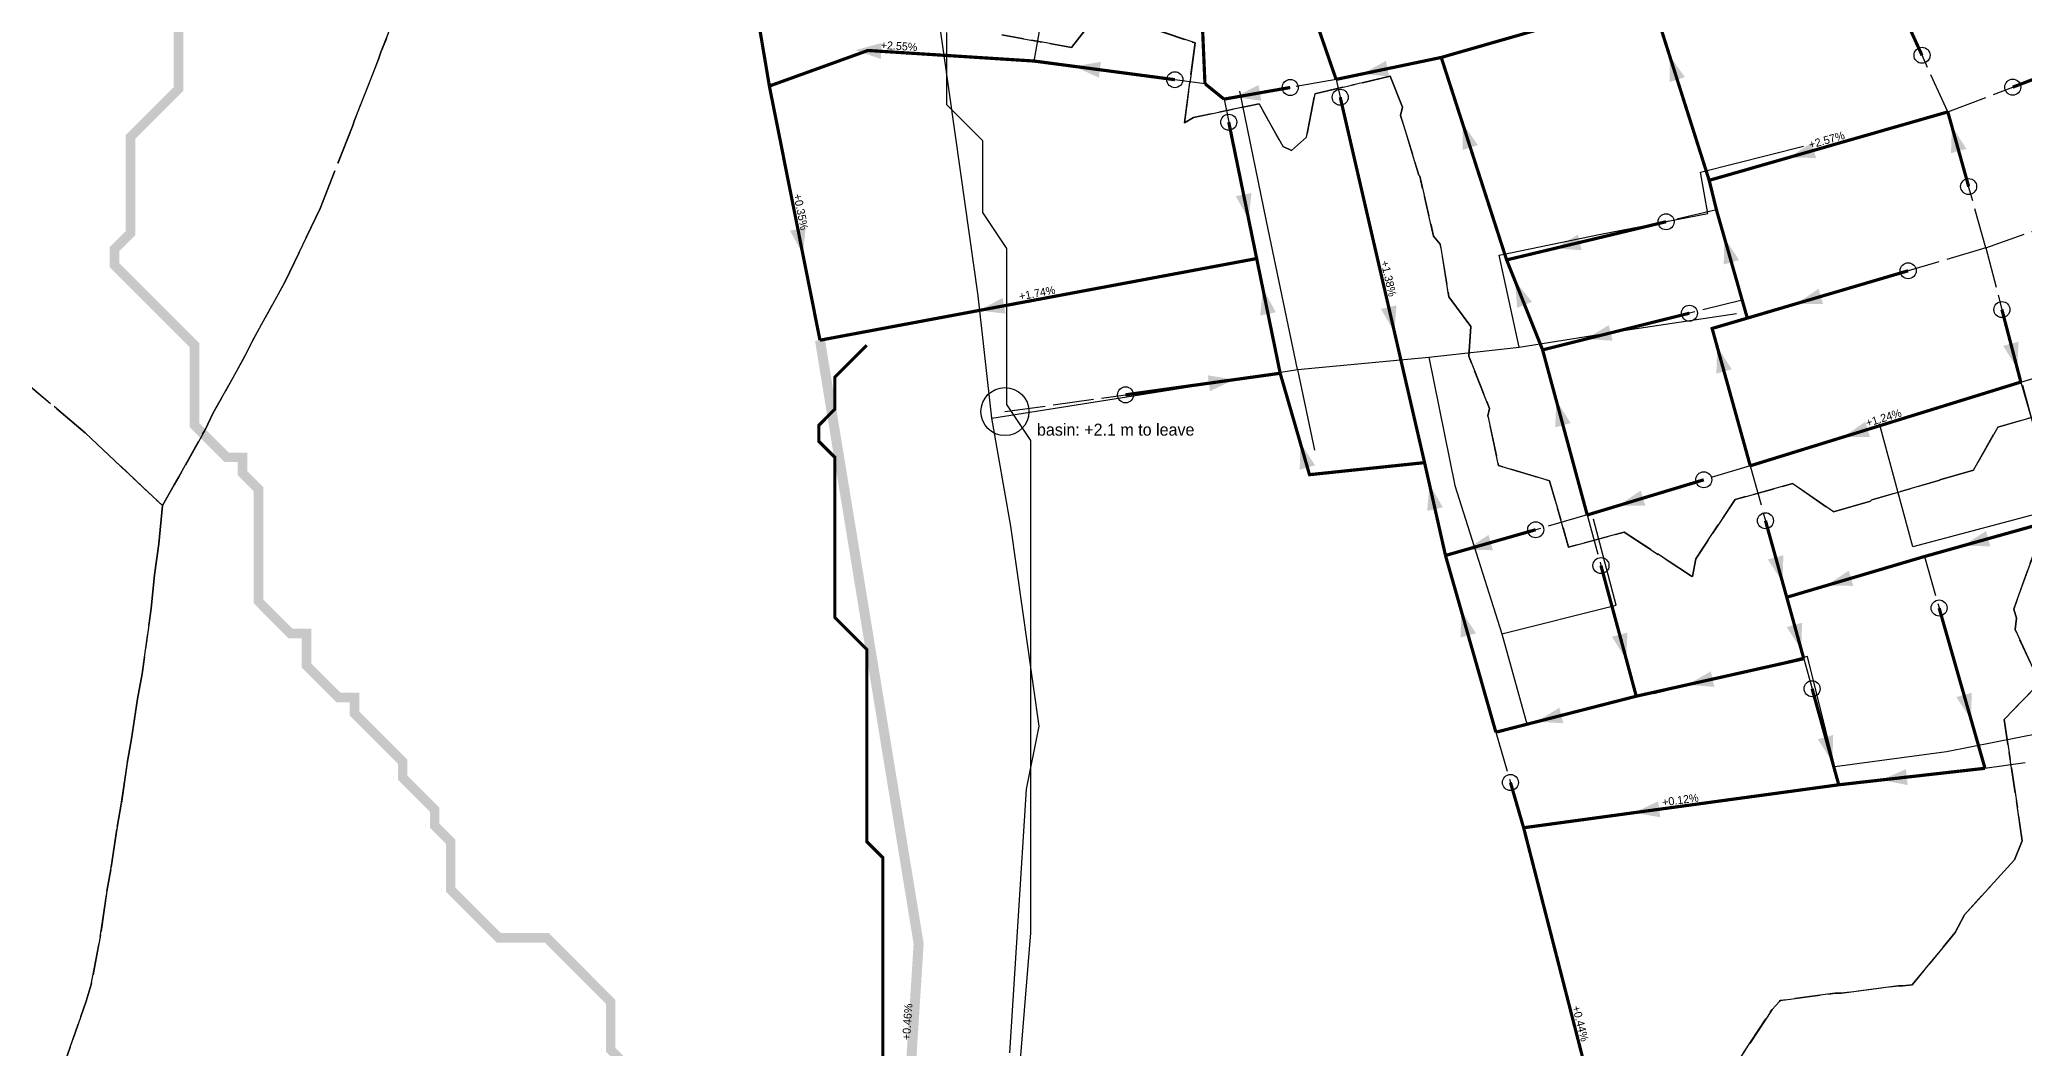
# Model space of a CAD drawing. Header units: metres. Extents: x 442821 to 452274, y 2561971 to 2571293.
# Drawn here: x 449745.2 to 450241.2, y 2568301.2 to 2568553.2 of the extents above; entities that cross this region are included whole.
import ezdxf
from ezdxf.enums import TextEntityAlignment as Align

# ---------------------------------------------------------------- set-up
doc = ezdxf.new("R2010")
doc.units = ezdxf.units.M
doc.header["$LTSCALE"] = 8
doc.linetypes.add('DASHDOT', pattern=[3.556, 2.54, -0.508, 0, -0.508])
doc.linetypes.add('DASHED', pattern=[1.524, 1.27, -0.254])
for name, color, linetype in [('A_ARROWS', 7, 'Continuous'), ('A_BASINS', 1, 'Continuous'), ('A_BRANCH', 7, 'Continuous'), ('A_BUILT_2006', 252, 'Continuous'), ('A_CATCHMENTS', 7, 'Continuous'), ('A_GRADIENT', 8, 'Continuous'), ('A_HEAD_GAP', 8, 'Continuous'), ('A_HEADS', 8, 'Continuous'), ('A_LATERAL', 7, 'Continuous'), ('A_STREAMS', 5, 'Continuous'), ('A_SUBMAIN', 7, 'Continuous'), ('A_WADI', 4, 'Continuous')]:
    doc.layers.add(name, color=color, linetype=linetype)

msp = doc.modelspace()

# ---------------------------------------------------------------- linework, layer by layer
at = {"layer": 'A_ARROWS', "color": 2}
for points in [[(449949.09, 2568550.55), (449955.55, 2568552.34), (449955.42, 2568548.34)], [(450003.79, 2568546.5), (450010.4, 2568547.64), (450009.87, 2568543.68)], [(450047.34, 2568508.2), (450044.1, 2568514.07), (450048.02, 2568514.87)], [(449935.9, 2568499.56), (449932.69, 2568505.45), (449936.61, 2568506.23)], [(450050.88, 2568490.94), (450054.12, 2568485.08), (450050.2, 2568484.27)], [(449979.91, 2568485.51), (449985.83, 2568488.65), (449986.56, 2568484.72)], [(450083.76, 2568480.12), (450080.37, 2568485.9), (450084.27, 2568486.8)], [(450043.7, 2568468.23), (450037.64, 2568465.36), (450037.09, 2568469.32)], [(450060.24, 2568452.42), (450063.93, 2568446.83), (450060.09, 2568445.72)], [(450092.5, 2568442.12), (450095.86, 2568436.32), (450091.96, 2568435.44)], [(450101.69, 2568425.77), (450107.29, 2568429.45), (450108.39, 2568425.61)], [(450225.99, 2568426.77), (450231.62, 2568430.42), (450232.69, 2568426.57)], [(450180.75, 2568417.66), (450177.11, 2568423.29), (450180.97, 2568424.36)], [(450191.74, 2568416.8), (450197.31, 2568420.53), (450198.44, 2568416.7)], [(450100.46, 2568410.48), (450104.14, 2568404.87), (450100.29, 2568403.78)], [(450185.43, 2568400.8), (450181.79, 2568406.43), (450185.65, 2568407.5)], [(450141.72, 2568398.33), (450138.12, 2568403.99), (450141.98, 2568405.03)], [(450157.05, 2568392.02), (450162.85, 2568395.37), (450163.73, 2568391.46)], [(450119.27, 2568382.75), (450124.98, 2568386.28), (450125.97, 2568382.4)], [(450227.88, 2568383.3), (450224.2, 2568388.9), (450228.04, 2568390.01)], [(450193.22, 2568372.76), (450189.58, 2568378.39), (450193.43, 2568379.46)], [(450205.46, 2568368.21), (450211.59, 2568370.91), (450212.04, 2568366.94)], [(450143.59, 2568360.02), (450149.66, 2568362.87), (450150.2, 2568358.91)]]:
    msp.add_solid(points, dxfattribs=at)
at = {"layer": 'A_ARROWS', "color": 3}
for points in [[(450075.77, 2568544.63), (450081.63, 2568547.89), (450082.45, 2568543.98)], [(450152.5, 2568549.29), (450156.34, 2568543.8), (450152.53, 2568542.59)], [(450043.85, 2568538.79), (450049.81, 2568541.87), (450050.5, 2568537.93)], [(450100.76, 2568532.31), (450104.63, 2568526.84), (450100.83, 2568525.61)], [(450223.08, 2568531.52), (450226.73, 2568525.9), (450222.87, 2568524.82)], [(450182.44, 2568523.76), (450188.04, 2568527.45), (450189.14, 2568523.61)], [(450123.85, 2568501.03), (450129.61, 2568504.47), (450130.54, 2568500.58)], [(450166.22, 2568503.71), (450169.9, 2568498.11), (450166.06, 2568497.01)], [(450113.91, 2568492.87), (450118.14, 2568487.67), (450114.43, 2568486.19)], [(450184.21, 2568487.21), (450189.78, 2568490.94), (450190.91, 2568487.1)], [(450131.59, 2568478.37), (450137.32, 2568481.86), (450138.29, 2568477.98)], [(450164.43, 2568476.46), (450168.07, 2568470.82), (450164.22, 2568469.75)], [(450239.44, 2568471), (450235.88, 2568476.69), (450239.75, 2568477.7)], [(450124.21, 2568463.03), (450127.81, 2568457.38), (450123.95, 2568456.33)], [(450195.92, 2568453.9), (450201.44, 2568457.7), (450202.62, 2568453.88)], [(450139.78, 2568436.78), (450145.33, 2568440.54), (450146.48, 2568436.71)]]:
    msp.add_solid(points, dxfattribs=at)
at = {"layer": 'A_BASINS', "color": 1}
msp.add_circle((449986.41, 2568460.24), 6, dxfattribs=at)
at = {"layer": 'A_BRANCH', "color": 2, "const_width": 0.8}
for points in [[(449911.6, 2568722.69), (449908.23, 2568655.92), (449927.53, 2568541.59)], [(450028.87, 2568543.18), (449993.68, 2568547.84)], [(450070.21, 2568538.79), (450091.29, 2568447.5)], [(450042.35, 2568532.56), (450049.33, 2568498.49)], [(450119.06, 2568430.74), (450096.52, 2568424.3)], [(450176.5, 2568432.99), (450181.81, 2568413.86)], [(450135.38, 2568421.77), (450144.2, 2568389.14)], [(450219.9, 2568411.18), (450231.36, 2568371.13)], [(450188.15, 2568391.02), (450194.81, 2568367.01)]]:
    msp.add_lwpolyline(points, dxfattribs=at)
at = {"layer": 'A_BRANCH', "color": 3, "const_width": 0.8}
for points in [[(450215.62, 2568549.27), (450201.8, 2568579.56)], [(450238.29, 2568541.31), (450267.54, 2568552.44)], [(450057.72, 2568541.23), (450041.17, 2568538.32)], [(450151.65, 2568507.69), (450111.8, 2568498.15)], [(450212.16, 2568495.44), (450171.96, 2568483.61)], [(450235.59, 2568485.74), (450240.32, 2568467.63)], [(450161.08, 2568443.21), (450131.95, 2568434.42)]]:
    msp.add_lwpolyline(points, dxfattribs=at)
at = {"layer": 'A_BRANCH', "color": 2, "linetype": 'DASHED', "const_width": 0.8}
msp.add_lwpolyline([(450112.76, 2568367.58), (450116.05, 2568356.27)], dxfattribs=at)
at = {"layer": 'A_BUILT_2006', "color": 252}
for points in [[(449971.03, 2568550.42), (449966.71, 2568580.95)], [(449975.28, 2568520.42), (449971.03, 2568550.42)], [(450051.82, 2568507.87), (450045.1, 2568540.35)], [(450160.27, 2568520.11), (450186.04, 2568526.55)], [(449979.71, 2568489.14), (449975.28, 2568520.42)], [(450162.06, 2568509.73), (450160.27, 2568520.11)], [(450059.52, 2568470.75), (450051.82, 2568507.87)], [(450135.34, 2568504.6), (450162.06, 2568509.73)], [(450109.92, 2568499.35), (450135.34, 2568504.6)], [(450114.93, 2568476.32), (450109.92, 2568499.35)], [(449983.14, 2568458.6), (449979.71, 2568489.14)], [(450114.93, 2568476.32), (450143.21, 2568480.86)], [(450143.21, 2568480.86), (450169.22, 2568484.79)], [(450092.36, 2568473.81), (450114.93, 2568476.32)], [(450021.61, 2568464.71), (450059.52, 2568470.75)], [(450059.52, 2568470.75), (450092.36, 2568473.81)], [(450059.52, 2568470.75), (450063.76, 2568450.58)], [(450092.36, 2568473.81), (450098.86, 2568441.77)], [(450249.09, 2568435.94), (450240.85, 2568466.79)], [(449983.14, 2568458.6), (450021.61, 2568464.71)], [(449987.86, 2568431.59), (449983.14, 2568458.6)], [(450213.29, 2568426.43), (450205, 2568457.21)], [(450098.86, 2568441.77), (450110.57, 2568404.76)], [(450249.09, 2568435.94), (450213.29, 2568426.43)], [(449994.93, 2568381.67), (449987.86, 2568431.59)], [(450139.18, 2568411.86), (450133.5, 2568433.38)], [(450110.57, 2568404.76), (450139.18, 2568411.86)], [(450110.57, 2568404.76), (450116.95, 2568381.92)], [(450186.98, 2568399.05), (450148.63, 2568389.72)], [(450193.8, 2568371.47), (450186.98, 2568399.05)], [(449991.77, 2568365.9), (449994.93, 2568381.67)], [(450251.34, 2568381.1), (450221.73, 2568375.2)], [(450221.73, 2568375.2), (450193.8, 2568371.47)], [(449989.7, 2568332.96), (449991.77, 2568365.9)], [(449987.62, 2568300.03), (449989.7, 2568332.96)]]:
    msp.add_lwpolyline(points, dxfattribs=at)
at = {"layer": 'A_CATCHMENTS', "color": 1, "linetype": 'DASHED'}
for points in [[(449836.35, 2568564.82), (449830.42, 2568550.06), (449829.87, 2568548.27), (449823.73, 2568532.82), (449823.39, 2568531.73), (449815.22, 2568510.97), (449806.54, 2568492.73), (449798.32, 2568477.95), (449796.52, 2568474.23), (449788.55, 2568459.91), (449788.55, 2568459.91), (449786.5, 2568455.73), (449779.93, 2568443.93), (449778.73, 2568441.99), (449775.82, 2568436.76), (449756.52, 2568454.94), (449730.79, 2568476.66)], [(450244.38, 2568393.96), (450238.89, 2568405.78), (450239.23, 2568408.62), (450238.55, 2568410.92), (450243.55, 2568424.78)], [(450164.3, 2568289.83), (450178.13, 2568310.9), (450180, 2568312.89), (450180.13, 2568313.08), (450193.89, 2568314.95), (450195.42, 2568314.92), (450209.72, 2568316.81), (450210.86, 2568316.76), (450213.18, 2568317), (450223.92, 2568330.11), (450226.24, 2568334.5), (450238.72, 2568348.25), (450240.69, 2568352.97), (450236.18, 2568383.34), (450244.4, 2568391.83)]]:
    msp.add_lwpolyline(points, dxfattribs=at)
at = {"layer": 'A_CATCHMENTS', "color": 2, "linetype": 'DASHED'}
for points in [[(449751.42, 2568297.59), (449756.78, 2568312.96), (449758.05, 2568317.11), (449760.36, 2568329.52), (449761.95, 2568340.44), (449762.95, 2568345.83), (449764.49, 2568356.44), (449765.55, 2568362.14), (449767.02, 2568372.45), (449768.14, 2568378.45), (449769.56, 2568388.45), (449770.73, 2568394.77), (449773.02, 2568411.03), (449773.83, 2568419.47), (449774.92, 2568427.22), (449775.82, 2568436.76), (449778.73, 2568441.99), (449779.93, 2568443.93), (449786.5, 2568455.73), (449788.55, 2568459.91), (449796.52, 2568474.23), (449798.32, 2568477.95), (449806.54, 2568492.73), (449815.22, 2568510.97), (449823.39, 2568531.73), (449823.73, 2568532.82), (449829.87, 2568548.27), (449830.42, 2568550.06), (449836.35, 2568564.82)], [(449985.6, 2568554.4), (450003.07, 2568551.2), (450014.72, 2568566.32)], [(450021.68, 2568556.51), (450033.92, 2568552.35), (450031.27, 2568532.37), (450033.51, 2568533.75), (450049.91, 2568537.11), (450055.92, 2568526.46), (450058.07, 2568525.47), (450061.77, 2568528.82), (450063.9, 2568539.68), (450082.73, 2568544.03), (450085.77, 2568536.3), (450085.31, 2568534.26), (450089.89, 2568519.29), (450090.1, 2568519.08), (450093.53, 2568504.11), (450095.23, 2568502.11), (450097.35, 2568488.96), (450102.82, 2568481.52), (450102.36, 2568474.09), (450107.5, 2568461.01), (450107.13, 2568459.17), (450109.8, 2568446.78), (450122.55, 2568442.94), (450127.28, 2568426.36), (450141.19, 2568430.13), (450158.01, 2568419.14), (450158.24, 2568419.09), (450159.09, 2568423.47), (450168.9, 2568438.27), (450183.32, 2568442.27), (450193.53, 2568435.22), (450202.78, 2568437.87), (450203.11, 2568438.18), (450220.05, 2568443.15), (450220.09, 2568443.19), (450228.51, 2568445.65), (450234.55, 2568456.34), (450251.87, 2568461.4)], [(450243.55, 2568424.78), (450238.55, 2568410.92), (450239.23, 2568408.62), (450238.89, 2568405.78), (450244.38, 2568393.96)], [(450244.4, 2568391.83), (450236.18, 2568383.34), (450240.69, 2568352.97), (450238.72, 2568348.25), (450226.24, 2568334.5), (450223.92, 2568330.11), (450213.18, 2568317), (450210.86, 2568316.76), (450209.72, 2568316.81), (450195.42, 2568314.92), (450193.89, 2568314.95), (450180.13, 2568313.08), (450180, 2568312.89), (450178.13, 2568310.9), (450164.3, 2568289.83)]]:
    msp.add_lwpolyline(points, dxfattribs=at)
at = {"layer": 'A_CATCHMENTS', "color": 3, "linetype": 'DASHED'}
for points in [[(450014.72, 2568566.32), (450003.07, 2568551.2), (449985.6, 2568554.4)], [(450251.87, 2568461.4), (450234.55, 2568456.34), (450228.51, 2568445.65), (450220.09, 2568443.19), (450220.05, 2568443.15), (450203.11, 2568438.18), (450202.78, 2568437.87), (450193.53, 2568435.22), (450183.32, 2568442.27), (450168.9, 2568438.27), (450159.09, 2568423.47), (450158.24, 2568419.09), (450158.01, 2568419.14), (450141.19, 2568430.13), (450127.28, 2568426.36), (450122.55, 2568442.94), (450109.8, 2568446.78), (450107.13, 2568459.17), (450107.5, 2568461.01), (450102.36, 2568474.09), (450102.82, 2568481.52), (450097.35, 2568488.96), (450095.23, 2568502.11), (450093.53, 2568504.11), (450090.1, 2568519.08), (450089.89, 2568519.29), (450085.31, 2568534.26), (450085.77, 2568536.3), (450082.73, 2568544.03), (450063.9, 2568539.68), (450061.77, 2568528.82), (450058.07, 2568525.47), (450055.92, 2568526.46), (450049.91, 2568537.11), (450033.51, 2568533.75), (450031.27, 2568532.37), (450033.92, 2568552.35), (450021.68, 2568556.51)], [(449730.79, 2568476.66), (449756.52, 2568454.94), (449775.82, 2568436.76), (449774.92, 2568427.22), (449773.83, 2568419.47), (449773.02, 2568411.03), (449770.73, 2568394.77), (449769.56, 2568388.45), (449768.14, 2568378.45), (449767.02, 2568372.45), (449765.55, 2568362.14), (449764.49, 2568356.44), (449762.95, 2568345.83), (449761.95, 2568340.44), (449760.36, 2568329.52), (449758.05, 2568317.11), (449756.78, 2568312.96), (449751.42, 2568297.59)]]:
    msp.add_lwpolyline(points, dxfattribs=at)
at = {"layer": 'A_HEAD_GAP', "color": 8, "linetype": 'DASHED'}
for points in [[(449993.68, 2568547.84), (449995.48, 2568557.67)], [(450222.07, 2568535.13), (450215.62, 2568549.27)], [(450036.4, 2568542.18), (450028.87, 2568543.18)], [(450069.18, 2568543.25), (450057.72, 2568541.23)], [(450069.18, 2568543.25), (450070.21, 2568538.79)], [(450222.07, 2568535.13), (450238.29, 2568541.31)], [(450041.17, 2568538.32), (450042.35, 2568532.56)], [(450231.56, 2568501.15), (450227.28, 2568516.49)], [(450164.23, 2568510.7), (450151.65, 2568507.69)], [(450231.56, 2568501.15), (450247.59, 2568506.88)], [(450231.56, 2568501.15), (450212.16, 2568495.44)], [(450231.56, 2568501.15), (450235.59, 2568485.74)], [(450170.67, 2568488.13), (450157.49, 2568484.84)], [(450240.32, 2568467.63), (450258.07, 2568472.97)], [(450240.32, 2568467.63), (450245.49, 2568449.94)], [(449986.41, 2568460.24), (450016.55, 2568464.44)], [(450172.69, 2568446.71), (450161.08, 2568443.21)], [(450172.69, 2568446.71), (450176.5, 2568432.99)], [(450131.95, 2568434.42), (450119.06, 2568430.74)], [(450131.95, 2568434.42), (450135.38, 2568421.77)], [(450216.23, 2568424.04), (450219.9, 2568411.18)], [(450186.07, 2568398.51), (450188.15, 2568391.02)], [(450109.11, 2568380.14), (450112.76, 2568367.58)], [(450231.36, 2568371.13), (450244.34, 2568373.05)]]:
    msp.add_lwpolyline(points, dxfattribs=at)
at = {"layer": 'A_HEADS', "color": 3}
for centre in [(450215.62, 2568549.27), (450057.72, 2568541.23), (450238.29, 2568541.31), (450227.28, 2568516.49), (450151.65, 2568507.69), (450212.16, 2568495.44), (450157.49, 2568484.84), (450235.59, 2568485.74), (450161.08, 2568443.21)]:
    msp.add_circle(centre, 2, dxfattribs=at)
at = {"layer": 'A_HEADS', "color": 2}
for centre in [(450028.87, 2568543.18), (450070.21, 2568538.79), (450042.35, 2568532.56), (450016.55, 2568464.44), (450119.06, 2568430.74), (450176.5, 2568432.99), (450135.38, 2568421.77), (450219.9, 2568411.18), (450188.15, 2568391.02), (450112.76, 2568367.58)]:
    msp.add_circle(centre, 2, dxfattribs=at)
at = {"layer": 'A_LATERAL', "color": 3, "linetype": 'DASHED', "const_width": 0.8}
for points in [[(450036.4, 2568542.18), (450034.61, 2568583.22)], [(450069.18, 2568543.25), (450056.89, 2568578.84)], [(450162.43, 2568518.03), (450147.89, 2568563.78)], [(450041.17, 2568538.32), (450036.4, 2568542.18)], [(450164.23, 2568510.7), (450162.43, 2568518.03)], [(450120.79, 2568475.67), (450111.8, 2568498.15)]]:
    msp.add_lwpolyline(points, dxfattribs=at)
at = {"layer": 'A_LATERAL', "color": 3, "const_width": 0.8}
for points in [[(450147.89, 2568563.78), (450095.46, 2568548.74)], [(450095.46, 2568548.74), (450069.18, 2568543.25)], [(450222.07, 2568535.13), (450162.43, 2568518.03)], [(450227.28, 2568516.49), (450222.07, 2568535.13)], [(450171.96, 2568483.61), (450164.23, 2568510.7)], [(450157.49, 2568484.84), (450120.79, 2568475.67)], [(450131.95, 2568434.42), (450120.79, 2568475.67)], [(450240.32, 2568467.63), (450172.69, 2568446.71)]]:
    msp.add_lwpolyline(points, dxfattribs=at)
at = {"layer": 'A_LATERAL', "color": 2, "const_width": 0.8}
for points in [[(449993.68, 2568547.84), (449952.16, 2568550.48), (449927.53, 2568541.59)], [(450049.33, 2568498.49), (449940.18, 2568478.09)], [(450216.23, 2568424.04), (450181.81, 2568413.86)], [(450181.81, 2568413.86), (450186.07, 2568398.51)], [(450186.07, 2568398.51), (450144.2, 2568389.14)], [(450144.2, 2568389.14), (450109.11, 2568380.14)]]:
    msp.add_lwpolyline(points, dxfattribs=at)
at = {"layer": 'A_LATERAL', "color": 3, "linetype": 'DASHDOT', "const_width": 0.8}
for points in [[(450111.8, 2568498.15), (450095.46, 2568548.74)], [(450172.69, 2568446.71), (450163.16, 2568481.02), (450171.96, 2568483.61)]]:
    msp.add_lwpolyline(points, dxfattribs=at)
at = {"layer": 'A_LATERAL', "color": 2, "linetype": 'DASHED', "const_width": 0.8}
for points in [[(449927.53, 2568541.59), (449940.18, 2568478.09)], [(450091.29, 2568447.5), (450062.53, 2568444.49), (450055.2, 2568469.83)], [(450096.52, 2568424.3), (450091.29, 2568447.5)], [(450194.81, 2568367.01), (450116.05, 2568356.27)], [(450116.05, 2568356.27), (450141.37, 2568257.67)]]:
    msp.add_lwpolyline(points, dxfattribs=at)
at = {"layer": 'A_LATERAL', "color": 2, "linetype": 'DASHDOT', "const_width": 0.8}
for points in [[(450055.2, 2568469.83), (450049.33, 2568498.49)], [(450016.55, 2568464.44), (450055.2, 2568469.83)], [(450250.27, 2568433.57), (450216.23, 2568424.04)], [(450109.11, 2568380.14), (450096.52, 2568424.3)], [(450231.36, 2568371.13), (450194.81, 2568367.01)]]:
    msp.add_lwpolyline(points, dxfattribs=at)
at = {"layer": 'A_STREAMS', "color": 5}
for points, const_width in [([(449779.86, 2568556.87), (449779.86, 2568552.86), (449779.86, 2568548.86), (449779.86, 2568544.86), (449779.86, 2568540.86), (449775.86, 2568536.86), (449771.86, 2568532.86), (449767.86, 2568528.86), (449767.86, 2568524.86), (449767.86, 2568520.85), (449767.86, 2568516.85), (449767.86, 2568512.85), (449767.86, 2568508.85), (449767.86, 2568504.85), (449763.86, 2568500.85), (449763.86, 2568496.85), (449767.86, 2568492.84), (449771.86, 2568488.84), (449775.86, 2568484.84), (449779.86, 2568480.84), (449783.86, 2568476.84), (449783.86, 2568472.84), (449783.86, 2568468.84), (449783.86, 2568464.83), (449783.86, 2568460.83), (449783.86, 2568456.83), (449787.86, 2568452.83), (449791.86, 2568448.83), (449795.86, 2568448.83), (449795.86, 2568444.83), (449799.86, 2568440.83), (449799.86, 2568436.82), (449799.86, 2568432.82), (449799.86, 2568428.82), (449799.86, 2568424.82), (449799.86, 2568420.82), (449799.86, 2568416.82), (449799.86, 2568412.82), (449803.86, 2568408.81), (449807.86, 2568404.81), (449811.86, 2568404.81), (449811.86, 2568400.81), (449811.86, 2568396.81), (449815.86, 2568392.81), (449819.86, 2568388.81), (449823.87, 2568388.81), (449823.87, 2568384.81), (449827.87, 2568380.8), (449831.87, 2568376.8), (449835.87, 2568372.8), (449835.87, 2568368.8), (449839.87, 2568364.8), (449843.87, 2568360.8), (449843.87, 2568356.8), (449847.87, 2568352.8), (449847.87, 2568348.79), (449847.87, 2568344.79), (449847.87, 2568340.79), (449851.87, 2568336.79), (449855.87, 2568332.79), (449859.87, 2568328.79), (449863.87, 2568328.79), (449867.87, 2568328.79), (449871.87, 2568328.79), (449875.87, 2568324.79), (449879.87, 2568320.78), (449883.87, 2568316.78), (449887.87, 2568312.78), (449887.87, 2568308.78), (449887.87, 2568304.78), (449887.87, 2568300.78), (449891.87, 2568296.78)], 2.4), ([(449951.88, 2568476.84), (449947.88, 2568472.84), (449943.88, 2568468.84), (449943.88, 2568464.83), (449943.88, 2568460.83), (449939.88, 2568456.83), (449939.88, 2568452.83), (449943.88, 2568448.83), (449943.88, 2568444.83), (449943.88, 2568440.83), (449943.88, 2568436.82), (449943.88, 2568432.82), (449943.88, 2568428.82), (449943.88, 2568424.82), (449943.88, 2568420.82), (449943.88, 2568416.82), (449943.88, 2568412.82), (449943.88, 2568408.81), (449947.88, 2568404.81), (449951.88, 2568400.81), (449951.88, 2568396.81), (449951.88, 2568392.81), (449951.88, 2568388.81), (449951.88, 2568384.81), (449951.88, 2568380.8), (449951.88, 2568376.8), (449951.88, 2568372.8), (449951.88, 2568368.8), (449951.88, 2568364.8), (449951.88, 2568360.8), (449951.88, 2568356.8), (449951.88, 2568352.8), (449955.88, 2568348.79), (449955.88, 2568344.79), (449955.88, 2568340.79), (449955.88, 2568336.79), (449955.88, 2568332.79), (449955.88, 2568328.79), (449955.88, 2568324.79), (449955.88, 2568320.78), (449955.88, 2568316.78), (449955.88, 2568312.78), (449955.88, 2568308.78), (449955.88, 2568304.78), (449955.88, 2568300.78), (449955.88, 2568296.78)], 0.8)]:
    msp.add_lwpolyline(points, dxfattribs=dict(at, const_width=const_width))
at = {"layer": 'A_SUBMAIN', "color": 2, "linetype": 'DASHED', "const_width": 2.5}
msp.add_lwpolyline([(449940.18, 2568478.09), (449964.84, 2568327.29), (449952.65, 2568135.55)], dxfattribs=at)
at = {"layer": 'A_WADI', "color": 4}
msp.add_lwpolyline([(449971.8, 2568555.01), (449971.8, 2568537.01), (449980.8, 2568528.01), (449980.8, 2568510.01), (449986.8, 2568501.01), (449986.8, 2568462.01), (449992.8, 2568453.01), (449992.8, 2568330.01), (449980.8, 2568183.01)], dxfattribs=at)

# ---------------------------------------------------------------- texts
at = {"layer": 'A_BASINS', "color": 1}
msp.add_text('basin: +2.1 m to leave', height=3, dxfattribs=at).set_placement((449994.41, 2568454.24))
at = {"layer": 'A_GRADIENT', "color": 2}
for s, rotation, p in [('+2.55%', 356.3621, (449959.85, 2568549.99)), ('+0.35%', -78.7358, (449933.85, 2568509.84)), ('+1.38%', -76.9944, (450080.75, 2568493.14)), ('+1.74%', 10.5866, (449994.75, 2568488.29)), ('+0.12%', 7.7673, (450155.43, 2568361.64)), ('+0.46%', 86.3626, (449963.6, 2568307.67)), ('+0.44%', -75.5971, (450128.71, 2568306.97))]:
    msp.add_text(s, height=2, rotation=rotation, dxfattribs=at).set_placement(p, align=Align.BOTTOM_CENTER)
at = {"layer": 'A_GRADIENT', "color": 3}
for s, rotation, p in [('+2.57%', 15.9998, (450192.25, 2568526.58)), ('+1.24%', 17.1841, (450206.5, 2568457.17))]:
    msp.add_text(s, height=2, rotation=rotation, dxfattribs=at).set_placement(p, align=Align.BOTTOM_CENTER)

doc.saveas('drawing.dxf')
